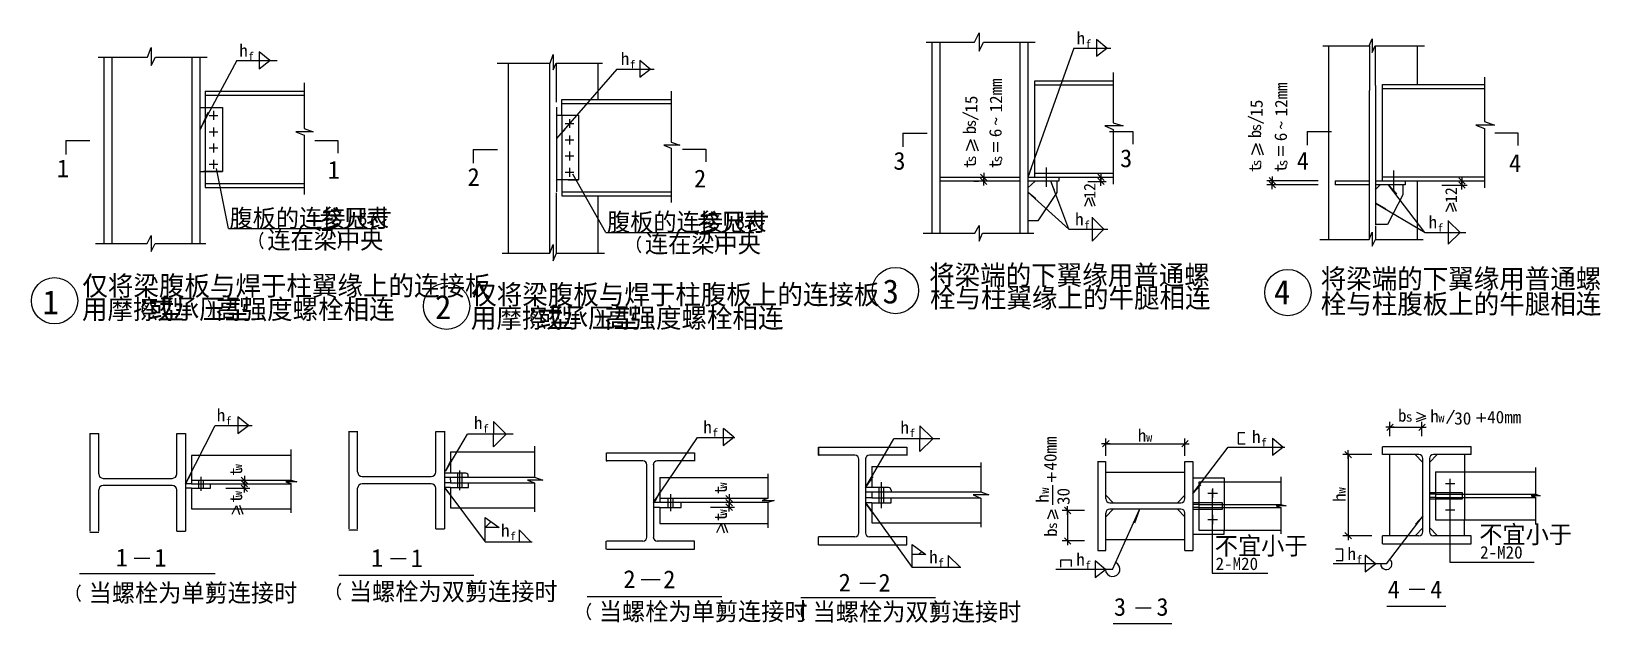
# Model space of a CAD drawing. Header units: metres. Extents: x 2058 to 10856, y 8666 to 11986.
import ezdxf

# ---------------------------------------------------------------- set-up
doc = ezdxf.new("R2010")
doc.units = ezdxf.units.M
for name, color, linetype in [('BOR', 3, 'Continuous'), ('FRAMING', 2, 'Continuous'), ('HIDDEN', 3, 'Continuous'), ('Z', 4, 'Continuous')]:
    doc.layers.add(name, color=color, linetype=linetype)

# ---------------------------------------------------------------- blocks, each defined once
blk = doc.blocks.new('CC')
blk.add_line((-24.24, 0), (24.24, 0))
at = {"layer": 'FRAMING', "color": 6}
blk.add_line((-17.83, -17.83), (17.83, 17.83), dxfattribs=at)

msp = doc.modelspace()

# ---------------------------------------------------------------- hatches: boundary and pattern name
h = msp.add_hatch()
h.set_pattern_fill('ANSI31', scale=25)
h.paths.add_polyline_path([(4602.36, 9260.7), (4602.36, 9204.29), (4679.75, 9204.29)])
h = msp.add_hatch()
h.set_pattern_fill('ANSI31', scale=25)
h.paths.add_polyline_path([(6995.63, 9109.25), (6995.63, 9052.84), (7073.02, 9052.84)])

# ---------------------------------------------------------------- linework, layer by layer
for p, q in [((7345.05, 11925.92), (7371.74, 11976.92)), ((7371.74, 11976.92), (7371.74, 11874.97)), ((2708.06, 11841.52), (2730.16, 11895.01)), ((2730.16, 11895.01), (2730.16, 11794.5)), ((7073.73, 11925.92), (7345.05, 11925.92)), ((7371.74, 11874.97), (7395.95, 11925.92)), ((7395.95, 11925.92), (7685.42, 11925.92)), ((7901.66, 11891.8), (7645.01, 11168.63)), ((7901.66, 11891.8), (8109.94, 11891.8)), ((8029.23, 11940.56), (8029.23, 11846.59)), ((8029.23, 11846.59), (8088.04, 11891.8)), ((8088.04, 11891.73), (8029.45, 11940.45)), ((9297.69, 11905.72), (9559.01, 11905.72)), ((9559.01, 11905.72), (9575.22, 11944.28)), ((9575.22, 11944.28), (9575.22, 11867.91)), ((9575.22, 11867.91), (9591.25, 11905.72)), ((9591.25, 11905.72), (9868.43, 11905.72)), ((2432.15, 11841.52), (2708.06, 11841.52)), ((2730.16, 11794.5), (2753.34, 11841.52)), ((2753.34, 11841.52), (3043.85, 11841.52)), ((3210.26, 11822.06), (3002.47, 11434.98)), ((3210.26, 11822.06), (3435.7, 11822.06)), ((3335.12, 11870.82), (3335.12, 11776.86)), ((3335.12, 11776.86), (3393.93, 11822.06)), ((3393.93, 11822), (3335.34, 11870.71)), ((4670.06, 11807.57), (4965.81, 11807.57)), ((4965.81, 11807.57), (4984.01, 11855.68)), ((4984.01, 11855.68), (4984.01, 11769.62)), ((4984.01, 11769.62), (5000.96, 11807.57)), ((5000.96, 11807.57), (5260.72, 11807.57)), ((5468.4, 11823.61), (5468.4, 11729.64)), ((5527.2, 11774.78), (5468.61, 11823.5)), ((5340.83, 11774.84), (5001.48, 11386.05)), ((5340.83, 11774.84), (5549.11, 11774.84)), ((5468.4, 11729.64), (5527.21, 11774.84)), ((8123.12, 11755.67), (8123.12, 11474.15)), ((10205.3, 11730.17), (10205.3, 11480.1)), ((3586.94, 11697.84), (3586.94, 11442.41)), ((5644.97, 11651.34), (5644.97, 11364.66)), ((3586.94, 11442.41), (3637.19, 11423.25)), ((8075.55, 11456.24), (8123.12, 11435.66)), ((8179.56, 11456.24), (8075.55, 11456.24)), ((8123.12, 11474.15), (8179.56, 11456.24)), ((10155.78, 11460.94), (10205.3, 11441.38)), ((10260.21, 11460.94), (10155.78, 11460.94)), ((10205.3, 11480.1), (10260.21, 11460.94)), ((10205.3, 11441.38), (10205.3, 11109.71)), ((3539.68, 11423.25), (3586.94, 11403.55)), ((3637.19, 11423.25), (3539.68, 11423.25)), ((3586.94, 11403.55), (3586.94, 11072.02)), ((5644.97, 11364.66), (5693.26, 11347.37)), ((7322.72, 11379.35), (7299.66, 11317.07)), ((7322.84, 11379.35), (7345.9, 11317.07)), ((7342.28, 11379.35), (7365.35, 11317.07)), ((7451.52, 11364.09), (7451.52, 11310.17)), ((7475.27, 11364.09), (7475.27, 11310.17)), ((8123.12, 11435.66), (8123.12, 11129.84)), ((8922.01, 11356.94), (8898.94, 11294.67)), ((8922.12, 11356.94), (8945.19, 11294.67)), ((8941.56, 11356.94), (8964.63, 11294.67)), ((5603.08, 11347.37), (5644.97, 11331.19)), ((5693.26, 11347.37), (5603.08, 11347.37)), ((5644.97, 11331.19), (5644.97, 11026.08)), ((9050.81, 11341.68), (9050.81, 11287.76)), ((9074.55, 11341.68), (9074.55, 11287.76)), ((3162.34, 10880.7), (3095.47, 11217.8)), ((5279.04, 10859.1), (5094.15, 11184.89)), ((7342.72, 11168.45), (7367.7, 11168.45)), ((7342.72, 11145.86), (7367.7, 11145.86)), ((7397.7, 11169.45), (7397.7, 11170.45)), ((7397.7, 11168.45), (7397.7, 11145.86)), ((7397.7, 11144.86), (7397.7, 11143.86)), ((7874.85, 10876.26), (7772.67, 11146.69)), ((7980.85, 11168.69), (8084.33, 11168.69)), ((7980.85, 11144.78), (8084.33, 11144.78)), ((8054.33, 11169.17), (8054.33, 11170.17)), ((8054.33, 11168.17), (8054.33, 11144.78)), ((8054.33, 11143.78), (8054.33, 11142.78)), ((9272.39, 11148.08), (8984.61, 11148.08)), ((9272.39, 11126.55), (8984.61, 11126.55)), ((9014.61, 11149.08), (9014.61, 11150.08)), ((9014.61, 11148.08), (9014.61, 11126.55)), ((9014.61, 11125.55), (9014.61, 11124.55)), ((9870.14, 10858.17), (9666.48, 11125.24)), ((9965.27, 11124.03), (10108.36, 11124.03)), ((10078.36, 11148.43), (10078.36, 11149.43)), ((10078.36, 11147.43), (10078.36, 11124.03)), ((10078.36, 11123.03), (10078.36, 11122.03)), ((7645.11, 11083.93), (7874.85, 10876.26)), ((7964.61, 11006.44), (7985.43, 11055.08)), ((7985.43, 11055.08), (8003.65, 11006.43)), ((8001.91, 11056.81), (8020.14, 11008.17)), ((9593.2, 11022.47), (9871.72, 10858.38)), ((9990.69, 10975.56), (10011.51, 11024.2)), ((10011.51, 11024.2), (10029.74, 10975.55)), ((10028, 11025.93), (10046.22, 10977.29)), ((8004.63, 10943.64), (8004.63, 10810.08)), ((8006.34, 10940.71), (8070.87, 10876.26)), ((10001.51, 10925.75), (10001.51, 10792.2)), ((10003.22, 10922.83), (10067.75, 10858.38)), ((2706.56, 10796.4), (2730.15, 10841.88)), ((2730.15, 10841.88), (2730.15, 10751.7)), ((3162.34, 10880.7), (3992.47, 10880.7)), ((5279.04, 10859.1), (6109.17, 10859.1)), ((7058.6, 10854.25), (7348.23, 10854.25)), ((7348.23, 10854.25), (7371.72, 10897.97)), ((7371.72, 10897.97), (7371.72, 10809.55)), ((7371.72, 10809.55), (7390.78, 10854.25)), ((7390.78, 10854.25), (7678.46, 10854.25)), ((7874.85, 10876.26), (8092.23, 10876.26)), ((8004.63, 10810.08), (8070.87, 10876.24)), ((9558.64, 10818.58), (9575.21, 10859.43)), ((9575.21, 10859.43), (9575.21, 10781.66)), ((9871.72, 10858.38), (10100.99, 10858.38)), ((10001.51, 10792.2), (10067.75, 10858.35)), ((2417.02, 10796.4), (2706.56, 10796.4)), ((2730.15, 10751.7), (2752.36, 10796.4)), ((2752.36, 10796.4), (3036.88, 10796.4)), ((4698.14, 10741.72), (4964.51, 10741.72)), ((4964.51, 10741.72), (4983.68, 10791.7)), ((4983.68, 10791.7), (4983.68, 10699.19)), ((4983.68, 10699.19), (5001.58, 10741.72)), ((5001.58, 10741.72), (5270.45, 10741.72)), ((9282.57, 10818.58), (9558.64, 10818.58)), ((9575.21, 10781.66), (9592.98, 10818.58)), ((9592.98, 10818.58), (9861.46, 10818.58)), ((2922.34, 9449.75), (3088.16, 9776.13)), ((3088.16, 9776.13), (3296.44, 9776.13)), ((3215.73, 9824.89), (3215.73, 9730.93)), ((3215.73, 9730.93), (3274.54, 9776.13)), ((3274.53, 9776.07), (3215.95, 9824.78)), ((4648.67, 9799.58), (4648.67, 9727.9)), ((4648.67, 9799.58), (4720.05, 9728.29)), ((7039.93, 9774.1), (7111.31, 9702.82)), ((7039.93, 9774.1), (7039.93, 9702.43)), ((9674.99, 9716), (9674.99, 9796.54)), ((9675.99, 9766.54), (9852.73, 9766.54)), ((9874.86, 9827.95), (9820.17, 9809.74)), ((9875.96, 9815.35), (9821.27, 9797.14)), ((9823, 9851.98), (9874.86, 9827.95)), ((9853.73, 9716), (9853.73, 9796.54)), ((10160.84, 9819.89), (10212.64, 9819.89)), ((10186.77, 9845.73), (10186.77, 9794.66)), ((4380.86, 9522.25), (4502.82, 9727.9)), ((4759.18, 9727.9), (4502.82, 9727.9)), ((4648.67, 9656.78), (4648.67, 9728.46)), ((4648.67, 9656.78), (4720.05, 9728.07)), ((4719.66, 9727.9), (4720.05, 9728.29)), ((5545.5, 9344.18), (5793.07, 9708.9)), ((5793.07, 9708.9), (6001.36, 9708.9)), ((5937.24, 9758.94), (5937.24, 9664.97)), ((5937.24, 9664.97), (5996.05, 9710.17)), ((5996.05, 9710.11), (5937.46, 9758.83)), ((6734.61, 9429.56), (6894.09, 9702.43)), ((7150.45, 9702.43), (6894.09, 9702.43)), ((7039.93, 9631.3), (7039.93, 9702.98)), ((7039.93, 9631.3), (7111.31, 9702.59)), ((7110.93, 9702.43), (7111.31, 9702.82)), ((8081.84, 9606.31), (8081.84, 9703.92)), ((8524.85, 9606.31), (8524.85, 9703.92)), ((9015.48, 9704.5), (9015.48, 9610.53)), ((9074.29, 9655.67), (9015.7, 9704.39)), ((3512.4, 9641.71), (3512.4, 9469.85)), ((4878.51, 9660.52), (4878.51, 9486.64)), ((8082.84, 9673.92), (8523.85, 9673.92)), ((8569.83, 9394.59), (8768.09, 9654.55)), ((8768.09, 9654.55), (9085.46, 9654.55)), ((9015.48, 9610.53), (9074.29, 9655.74)), ((9572.44, 9613.08), (9410.46, 9613.08)), ((9440.46, 9612.08), (9440.46, 9159.71)), ((6187.47, 9506.11), (6187.47, 9367)), ((7381.23, 9568.82), (7381.23, 9404.3)), ((7778.61, 9460.48), (7778.61, 9512.28)), ((10490.25, 9541.21), (10490.25, 9391.07)), ((3148, 9424.38), (3282.56, 9424.38)), ((3252.56, 9493.45), (3252.56, 9444.96)), ((3252.56, 9425.94), (3252.56, 9474.43)), ((3252.56, 9469.21), (3252.56, 9450.19)), ((3252.56, 9450.19), (3252.56, 9424.38)), ((3252.56, 9400.13), (3252.56, 9448.62)), ((3252.56, 9423.38), (3252.56, 9422.38)), ((3484.22, 9460.82), (3512.4, 9450.45)), ((3545.55, 9460.82), (3484.22, 9460.82)), ((3512.4, 9469.85), (3545.55, 9460.82)), ((3512.4, 9450.45), (3512.4, 9286.93)), ((4376.21, 9426.95), (4602.36, 9124.09)), ((4924.84, 9469.35), (4838.64, 9469.35)), ((4838.64, 9469.35), (4878.51, 9455.32)), ((4878.51, 9486.64), (4924.84, 9469.35)), ((4878.51, 9455.32), (4878.51, 9292.88)), ((7752.77, 9486.41), (7803.84, 9486.41)), ((8678.25, 9418.45), (8678.25, 8948.35)), ((9062.41, 9488.96), (9062.41, 9334.28)), ((10011.01, 9463.07), (10011.01, 9010.27)), ((3183.3, 9279.23), (3207.26, 9328.45)), ((3207.26, 9328.45), (3224.9, 9277.97)), ((3224.9, 9329.71), (3242.55, 9279.23)), ((5970.07, 9390.88), (5970.07, 9342.39)), ((5970.07, 9368.71), (5970.07, 9320.22)), ((5970.07, 9347.62), (5970.07, 9321.81)), ((5970.07, 9294.41), (5970.07, 9342.9)), ((6187.47, 9367), (6155.9, 9355.9)), ((6155.9, 9355.9), (6221.69, 9355.9)), ((6221.69, 9355.9), (6187.47, 9344.18)), ((6187.47, 9344.18), (6187.47, 9202.8)), ((6736.1, 9341.34), (6995.63, 8980.51)), ((7338.63, 9387.64), (7381.23, 9369.74)), ((7424.97, 9387.64), (7338.63, 9387.64)), ((7381.23, 9404.3), (7424.97, 9387.64)), ((7381.23, 9369.74), (7381.23, 9207.2)), ((9037.52, 9325.91), (9062.41, 9316.05)), ((9093.42, 9325.91), (9037.52, 9325.91)), ((9062.41, 9334.28), (9093.42, 9325.91)), ((10516.29, 9382.72), (10465.68, 9382.72)), ((10465.68, 9382.72), (10490.25, 9373.88)), ((10490.25, 9391.07), (10516.29, 9382.72)), ((10490.25, 9373.88), (10490.25, 9221.91)), ((5865.51, 9318.13), (6000.07, 9318.13)), ((5970.07, 9320.81), (5970.07, 9319.81)), ((7756.77, 9252.39), (7777.85, 9305.14)), ((7777.85, 9305.14), (7795.41, 9252.39)), ((7795.41, 9305.14), (7812.97, 9252.39)), ((7962.6, 9299.94), (7837.34, 9299.94)), ((7867.34, 9298.94), (7867.34, 9130.54)), ((8119.1, 8968.42), (8271.52, 9304.74)), ((9062.41, 9316.05), (9062.41, 9169.66)), ((9655.5, 9001.11), (9860.17, 9269.51)), ((4792.18, 9192.3), (4792.18, 9124.92)), ((4793.89, 9189.37), (4858.42, 9124.92)), ((5900.81, 9176.66), (5924.76, 9225.88)), ((5924.76, 9225.88), (5942.41, 9175.4)), ((5942.41, 9227.14), (5960.06, 9176.66)), ((9572.44, 9158.71), (9410.46, 9158.71)), ((4601.61, 9124.92), (4865.8, 9124.92)), ((7962.6, 9129.54), (7837.34, 9129.54)), ((9409.78, 9082.55), (9370.21, 9082.55)), ((9409.78, 9020.42), (9409.78, 9082.55)), ((6994.88, 8981.34), (7269.49, 8981.34)), ((7198.59, 9047.5), (7198.59, 8981.34)), ((7198.59, 9047.5), (7264.83, 8981.34)), ((7888.91, 9022), (7826.78, 9022)), ((7826.78, 9022), (7826.78, 8982.43)), ((7888.91, 8985.26), (7888.91, 9022)), ((8021.73, 9018.23), (8021.73, 8924.26)), ((8080.53, 8969.4), (8021.95, 9018.12)), ((9655.5, 9001.11), (9357.05, 9001.11)), ((9373.04, 9020.42), (9409.78, 9020.42)), ((9535.83, 9049.52), (9535.83, 8955.55)), ((9535.83, 8955.55), (9594.64, 9000.76)), ((9594.63, 9000.69), (9536.05, 9049.41)), ((10011.01, 9010.27), (10482.84, 9010.27)), ((8119.1, 8968.42), (7801.73, 8968.42)), ((8021.73, 8924.26), (8080.54, 8969.46)), ((8678.25, 8948.35), (8989.24, 8948.35))]:
    msp.add_line(p, q)
for points in [[(6775.75, 9489.78), (6736.45, 9432.13)], [(6818.53, 9470.66), (6818.53, 9470.66)]]:
    msp.add_lwpolyline(points)
for centre, radius, start, end in [((8120.16, 8970.85), 41, 183.4, 65.56), ((9654.49, 9000.36), 31.69, 178.64, 52.04)]:
    msp.add_arc(centre, radius, start, end)
at = {"layer": 'BOR'}
for centre in [(6901.94, 10532.67), (9102.48, 10521.43), (2187.82, 10475.93), (4385.93, 10445.4)]:
    msp.add_circle(centre, 129.85, dxfattribs=at)
at = {"layer": 'FRAMING'}
for p, q in [((7105.85, 11925.92), (7105.85, 10852.22)), ((7150.85, 11925.92), (7150.85, 10852.22)), ((7599.05, 11925.92), (7599.05, 10852.22)), ((7644.05, 11925.92), (7644.05, 10852.22)), ((9329.81, 11905.72), (9329.81, 10816.54)), ((9827.05, 11905.72), (9827.05, 11688.43)), ((2464.27, 11841.52), (2464.27, 10794.36)), ((2509.27, 11841.52), (2509.27, 10794.36)), ((2957.47, 11841.52), (2957.47, 10794.36)), ((3002.47, 11841.52), (3002.47, 10794.36)), ((4732.79, 10741.72), (4732.79, 11807.57)), ((5234.16, 11809.11), (5234.16, 11604.23)), ((7683.87, 11168.56), (7683.87, 11708.56)), ((7683.87, 11708.56), (8123.12, 11708.56)), ((3032.24, 11650.74), (3586.94, 11650.74)), ((3032.24, 11650.74), (3032.24, 11559.86)), ((3032.24, 11628.24), (3586.94, 11628.24)), ((3032.24, 11628.22), (3055.13, 11628.22)), ((7683.87, 11686.06), (8123.12, 11686.06)), ((9632.58, 11688.43), (10205.3, 11688.43)), ((9632.58, 11148.43), (9632.58, 11688.43)), ((9632.58, 11665.93), (10205.3, 11665.93)), ((3002.47, 11559.87), (3129.81, 11559.87)), ((3002.47, 11559.87), (3128.86, 11559.87)), ((3079.43, 11539.62), (3079.43, 11489.42)), ((3129.81, 11559.87), (3129.81, 11200)), ((5001.48, 11560.93), (5001.48, 11085.77)), ((5032.61, 11516.48), (5032.74, 11604.23)), ((5032.74, 11604.23), (5644.97, 11604.23)), ((5032.74, 11581.69), (5644.01, 11581.69)), ((7278.67, 11532.24), (7366.85, 11492.88)), ((3055.04, 11514.9), (3104.19, 11514.9)), ((3079.43, 11447.62), (3079.43, 11397.42)), ((5001.48, 11516.49), (5125.84, 11516.49)), ((5050.61, 11469.8), (5099.76, 11469.8)), ((5075.01, 11494.52), (5075.01, 11444.32)), ((5125.84, 11516.49), (5125.84, 11152.91)), ((8877.96, 11509.83), (8966.13, 11470.47)), ((2250.98, 11373.87), (2386.52, 11373.87)), ((2250.98, 11373.87), (2250.98, 11296.66)), ((3055.04, 11422.89), (3104.19, 11422.89)), ((3079.43, 11358.06), (3079.43, 11307.86)), ((3646.47, 11373.75), (3776.87, 11373.75)), ((3776.87, 11373.75), (3776.87, 11302.83)), ((5050.61, 11377.79), (5099.76, 11377.79)), ((5075.01, 11402.51), (5075.01, 11352.31)), ((6944.57, 11415.97), (7080.11, 11415.97)), ((6944.57, 11415.97), (6944.57, 11338.75)), ((8102.64, 11425.38), (8233.03, 11425.38)), ((8233.03, 11425.38), (8233.03, 11354.46)), ((9210.67, 11425.11), (9210.67, 11347.9)), ((9210.67, 11425.11), (9346.21, 11425.11)), ((10261.91, 11416.29), (10392.3, 11416.29)), ((10392.3, 11416.29), (10392.3, 11345.37)), ((3055.04, 11333.34), (3104.19, 11333.34)), ((3079.43, 11266.06), (3079.43, 11215.86)), ((4535.21, 11324.3), (4670.75, 11324.3)), ((4535.21, 11324.3), (4535.21, 11247.09)), ((5050.61, 11288.24), (5099.76, 11288.24)), ((5075.01, 11312.96), (5075.01, 11262.76)), ((5708.7, 11325.36), (5839.1, 11325.36)), ((5839.1, 11325.36), (5839.1, 11254.44)), ((3002.47, 11200), (3129.81, 11200)), ((3128.86, 11200), (3023.1, 11200)), ((3032.57, 11200.05), (3032.57, 11110.74)), ((3055.04, 11241.34), (3104.19, 11241.34)), ((5050.61, 11196.24), (5099.76, 11196.24)), ((5075.01, 11220.96), (5075.01, 11170.76)), ((7684.01, 11191.06), (8123.12, 11191.06)), ((7747.34, 11223.35), (7747.34, 11113.83)), ((9694.59, 11205.48), (9694.59, 11093.56)), ((3032.57, 11133.24), (3586.94, 11133.24)), ((3032.57, 11110.82), (3063.96, 11110.82)), ((3032.57, 11110.74), (3586.94, 11110.74)), ((3057.37, 11133.2), (3057.4, 11133.24)), ((5125.84, 11152.91), (5001.48, 11152.91)), ((5032.61, 11152.91), (5032.61, 11064.19)), ((5032.74, 11086.77), (5644.97, 11086.77)), ((5050.33, 11087.27), (5050.36, 11087.3)), ((5068.03, 11152.91), (5125.84, 11152.91)), ((7150.85, 11168.56), (7599.05, 11168.56)), ((7599.05, 11145.82), (7150.85, 11145.82)), ((7644.05, 11168.56), (8123.12, 11168.56)), ((7644.05, 11167.98), (7818.84, 11167.98)), ((7818.84, 11145.82), (7644.05, 11145.82)), ((7685.04, 11145.82), (7644.73, 11107.98)), ((7806.46, 11143.57), (7806.46, 11082.63)), ((7818.84, 11167.98), (7818.84, 11145.82)), ((9511.12, 11148.43), (9558.68, 11148.43)), ((9558.68, 11126.27), (9512.16, 11126.27)), ((9620.53, 11126.27), (9592.66, 11098.41)), ((9592.96, 11148.43), (9760.18, 11148.43)), ((9592.96, 11148.43), (10205.3, 11148.43)), ((9760.18, 11126.27), (9592.96, 11126.27)), ((9632.72, 11170.93), (10205.3, 11170.93)), ((9747.5, 11125.24), (9747.5, 11069.2)), ((9760.18, 11148.43), (9760.18, 11126.27)), ((9827.05, 11148.43), (9827.05, 10816.54)), ((5032.61, 11064.19), (5645.78, 11064.19)), ((5234.16, 11064.19), (5234.16, 10739.87)), ((7806.46, 11082.63), (7700.83, 10923.29)), ((9747.5, 11069.2), (9660.25, 10903.17)), ((7700.83, 10923.29), (7644.05, 10923.29)), ((9660.25, 10903.17), (9592.96, 10903.17)), ((10035.21, 9861.54), (9991.71, 9786.21)), ((2385.28, 9731.76), (2385.28, 9183.59)), ((2385.28, 9731.76), (2435.78, 9731.76)), ((2435.28, 9505.17), (2435.28, 9731.76)), ((2872.76, 9505.17), (2872.76, 9731.76)), ((2872.76, 9731.76), (2922.01, 9731.76)), ((2922.76, 9731.76), (2922.76, 9183.59)), ((3837.23, 9744.5), (3837.23, 9196.32)), ((3837.23, 9742), (3887.74, 9742)), ((3887.23, 9515.99), (3887.23, 9742)), ((4324.71, 9515.99), (4324.71, 9742)), ((4324.71, 9742), (4373.96, 9742)), ((4374.71, 9744.5), (4374.71, 9196.32)), ((2955.78, 9609.75), (3512.4, 9609.75)), ((2955.83, 9608.95), (2955.83, 9449.75)), ((4407.79, 9628.57), (4878.51, 9628.57)), ((4407.79, 9628.57), (4407.79, 9510.06)), ((5281.39, 9623.24), (5281.39, 9578.24)), ((5281.48, 9623.24), (5776.52, 9623.24)), ((5281.48, 9578.24), (5281.48, 9623.24)), ((5776.19, 9623.24), (5776.19, 9577.38)), ((6470.5, 9654.36), (6470.5, 9609.36)), ((6470.5, 9609.36), (6475.45, 9609.65)), ((6675.17, 9609.36), (6470.5, 9609.36)), ((6470.59, 9654.36), (6965.63, 9654.36)), ((6470.59, 9609.36), (6470.59, 9654.36)), ((6734.61, 9595), (6734.61, 9172.28)), ((6965.63, 9609.36), (6756.17, 9609.36)), ((6965.63, 9609.36), (6929.63, 9609.36)), ((6965.29, 9654.36), (6965.29, 9608.5)), ((9633.59, 9658.23), (10129.72, 9658.23)), ((9633.59, 9613.23), (9633.59, 9657.56)), ((9837.32, 9613.23), (9633.59, 9613.23)), ((9673.11, 9612.26), (9673.11, 9158.87)), ((9859.82, 9569.59), (9816.03, 9613.35)), ((9859.82, 9180.7), (9859.82, 9590.73)), ((9895.82, 9569.14), (9940.06, 9613.35)), ((9895.82, 9590.73), (9895.82, 9180.7)), ((10129.72, 9613.23), (9918.32, 9613.23)), ((10093.33, 9613.23), (10093.33, 9518.59)), ((10129.72, 9613.23), (10129.72, 9658.23)), ((4494, 9509.4), (4374.71, 9509.4)), ((4458.89, 9523.5), (4458.89, 9414.37)), ((5281.39, 9578.24), (5286.34, 9578.54)), ((5486.06, 9578.24), (5281.39, 9578.24)), ((5508.56, 9150.77), (5508.56, 9555.74)), ((5545.5, 9563.89), (5545.5, 9148.01)), ((5776.52, 9578.24), (5567.06, 9578.24)), ((5776.52, 9578.24), (5740.52, 9578.24)), ((6697.67, 9175.04), (6697.67, 9586.86)), ((6770.41, 9547.48), (7381.23, 9547.48)), ((6770.41, 9547.48), (6770.41, 9430.22)), ((8035.87, 9574.34), (8080.2, 9574.34)), ((8036.46, 9574.34), (8036.46, 9075.45)), ((8081.46, 9366.08), (8081.46, 9574.34)), ((8081.46, 9514.25), (8525.12, 9514.25)), ((8525.12, 9574.34), (8569.45, 9574.34)), ((8525.12, 9366.08), (8525.12, 9574.34)), ((8570.12, 9574.34), (8570.12, 9075.45)), ((9930.49, 9517.05), (10490.25, 9517.05)), ((9930.49, 9517.05), (9930.49, 9247.05)), ((2435.28, 9183.59), (2435.28, 9415.17)), ((2460.28, 9480.17), (2847.76, 9480.17)), ((2847.76, 9440.17), (2460.28, 9440.17)), ((2872.76, 9183.59), (2872.76, 9415.17)), ((2955.83, 9449.75), (2922.34, 9449.75)), ((2955.83, 9424.65), (2922.34, 9424.65)), ((2955.78, 9469.75), (3512.83, 9469.75)), ((2955.83, 9449.75), (3512.4, 9449.75)), ((2955.83, 9424.65), (3061.25, 9424.65)), ((2955.83, 9424.65), (2955.83, 9309.75)), ((3008.46, 9489), (3008.46, 9410.04)), ((3061.25, 9424.65), (3061.25, 9449.75)), ((3234.72, 9487.04), (3270.39, 9451.37)), ((3270.39, 9432.35), (3234.72, 9468.02)), ((3270.39, 9406.54), (3234.72, 9442.21)), ((3887.23, 9196.32), (3887.23, 9424.83)), ((3912.23, 9490.99), (4299.71, 9490.99)), ((4299.71, 9449.83), (3912.23, 9449.83)), ((4324.71, 9196.32), (4324.71, 9424.83)), ((4374.71, 9486.59), (4878.67, 9486.59)), ((4407.79, 9455.37), (4374.71, 9455.37)), ((4407.79, 9428.99), (4374.71, 9428.99)), ((4406.11, 9486.52), (4408.1, 9455.64)), ((4407.79, 9455.37), (4878.36, 9455.37)), ((4407.79, 9428.99), (4407.79, 9315.7)), ((4407.79, 9428.99), (4509.19, 9428.99)), ((4507.02, 9486.51), (4507.02, 9492.42)), ((4509.19, 9428.99), (4509.19, 9455.37)), ((5581.47, 9484.95), (6188.3, 9484.95)), ((5581.47, 9484.95), (5581.47, 9344.18)), ((6864.26, 9429.56), (6734.61, 9429.56)), ((6821.51, 9458.35), (6821.51, 9312.22)), ((6878.92, 9414.29), (6878.92, 9403.53)), ((8570.12, 9483.07), (8744.39, 9483.07)), ((8603.58, 9460.2), (9062.41, 9460.2)), ((8603.63, 9459.48), (8603.63, 9190.2)), ((8679.81, 9423.5), (8679.81, 9371.65)), ((8744.39, 9483.07), (8744.39, 9460.91)), ((9985.28, 9451.54), (10039.2, 9451.54)), ((10011.25, 9477.47), (10011.25, 9425.62)), ((2955.83, 9361.23), (2955.83, 9310.94)), ((4407.79, 9362.89), (4407.79, 9316.89)), ((5581.47, 9344.18), (5545.5, 9344.18)), ((6187.31, 9366.94), (5581.47, 9366.94)), ((6187.48, 9344.18), (5581.47, 9344.18)), ((5641.25, 9391.75), (5641.32, 9296.09)), ((5701.49, 9316.11), (5701.49, 9344.18)), ((5952.23, 9384.47), (5987.9, 9348.8)), ((5952.23, 9362.3), (5987.9, 9326.63)), ((5987.9, 9300.82), (5952.23, 9336.49)), ((6734.61, 9403.71), (7382.77, 9403.71)), ((6770.41, 9370.02), (6734.61, 9370.02)), ((6770.41, 9342.73), (6734.61, 9342.73)), ((6769.23, 9403.51), (6769.23, 9370.2)), ((6770.41, 9370.02), (7380.57, 9370.02)), ((6770.41, 9342.73), (6877.89, 9342.73)), ((6770.41, 9342.73), (6770.41, 9230.02)), ((6877.89, 9342.73), (6877.89, 9370.02)), ((8081.76, 9385.09), (8123.31, 9343.58)), ((8103.96, 9343.58), (8502.62, 9343.58)), ((8524.82, 9385.09), (8483.26, 9343.58)), ((8603.58, 9334.2), (9062.71, 9334.2)), ((8653.85, 9397.57), (8707.77, 9397.57)), ((9930.49, 9391.05), (10490.33, 9391.05)), ((9930.49, 9373.05), (10490.25, 9373.05)), ((10011.25, 9328.76), (10011.25, 9276.91)), ((2955.78, 9309.75), (3512.4, 9309.75)), ((4407.74, 9315.7), (4878.51, 9315.7)), ((5581.47, 9316.11), (5545.5, 9316.11)), ((5581.47, 9316.11), (5701.49, 9316.11)), ((5581.47, 9316.11), (5581.47, 9227.75)), ((6770.41, 9276.93), (6770.41, 9231.21)), ((8081.46, 9075.45), (8081.46, 9285.08)), ((8081.76, 9265.03), (8123.31, 9306.54)), ((8502.62, 9307.58), (8103.96, 9307.58)), ((8524.82, 9265.03), (8483.26, 9306.54)), ((8525.12, 9075.45), (8525.12, 9285.08)), ((8603.63, 9316.2), (9062.03, 9316.2)), ((8653.85, 9248.86), (8707.77, 9248.86)), ((8679.81, 9274.78), (8679.81, 9222.93)), ((9930.49, 9298.44), (9930.49, 9253.18)), ((9930.49, 9247.05), (10490.25, 9247.05)), ((9985.28, 9302.83), (10039.2, 9302.83)), ((10093.33, 9158.2), (10093.33, 9247.48)), ((2385.28, 9177.9), (2435.78, 9177.9)), ((2872.76, 9183.59), (2922.76, 9183.59)), ((3837.23, 9190.63), (3887.74, 9190.63)), ((4324.71, 9196.32), (4374.71, 9196.32)), ((5581.47, 9227.75), (6188.3, 9227.75)), ((6470.5, 9107.54), (6470.5, 9151.88)), ((6675.17, 9152.54), (6470.59, 9152.54)), ((6965.63, 9152.54), (6756.17, 9152.54)), ((6770.36, 9230.02), (7381.23, 9230.02)), ((6965.29, 9107.54), (6965.29, 9151.88)), ((8570.12, 9167.65), (8744.39, 9167.65)), ((8603.58, 9190.2), (9062.41, 9190.2)), ((8603.63, 9236.53), (8603.63, 9191.27)), ((8744.39, 9167.65), (8744.39, 9189.81)), ((9633.59, 9113.2), (9633.59, 9158.66)), ((9837.32, 9158.2), (9633.59, 9158.2)), ((9859.82, 9203.26), (9815.28, 9158.2)), ((9895.82, 9203.72), (9940.8, 9158.2)), ((10129.72, 9158.2), (9918.32, 9158.2)), ((10129.72, 9113.2), (10129.72, 9158.2)), ((5281.39, 9083.27), (5281.39, 9127.62)), ((5486.06, 9128.27), (5281.48, 9128.27)), ((5281.48, 9083.27), (5776.52, 9083.27)), ((5776.52, 9128.27), (5567.06, 9128.27)), ((5776.19, 9083.27), (5776.19, 9127.62)), ((6470.59, 9107.54), (6965.63, 9107.54)), ((8036.46, 9075.45), (8081.46, 9075.45)), ((8081.46, 9136.47), (8525.12, 9136.47)), ((8525.12, 9075.45), (8570.12, 9075.45)), ((9633.59, 9113.2), (10129.72, 9113.2)), ((2328.48, 8946.1), (3088.54, 8946.1)), ((2332.93, 8946.1), (3088.92, 8946.1)), ((3782.02, 8936.43), (4538.02, 8936.43)), ((5173.18, 8818.02), (5929.17, 8818.02)), ((6371.46, 8811.58), (7127.45, 8811.58)), ((9657.73, 8763.71), (9987.46, 8763.71)), ((8122.89, 8665.74), (8452.62, 8665.74))]:
    msp.add_line(p, q, dxfattribs=at)
for centre, radius, start, end in [((6675.17, 9586.86), 22.5, 0, 90), ((6756.17, 9586.86), 22.5, 90, 180), ((9837.32, 9590.73), 22.5, 0, 90), ((9918.32, 9590.73), 22.5, 90, 180), ((2460.28, 9505.17), 25, 180, 270), ((2847.76, 9505.17), 25, 270, 0), ((3912.23, 9515.99), 25, 180, 270), ((4299.71, 9515.99), 25, 270, 0), ((4491.92, 9494.32), 15.22, 352.82, 82.13), ((5486.06, 9555.74), 22.5, 0, 90), ((5567.06, 9555.74), 22.5, 90, 180), ((2460.28, 9415.17), 25, 90, 180), ((2847.76, 9415.17), 25, 0, 90), ((3912.23, 9424.83), 25, 90, 180), ((4299.71, 9424.83), 25, 0, 90), ((6859.78, 9410.59), 19.49, 10.94, 76.71), ((8103.96, 9366.08), 22.5, 180, 270), ((8502.62, 9366.08), 22.5, 270, 0), ((8103.96, 9285.08), 22.5, 90, 180), ((8502.62, 9285.08), 22.5, 0, 90), ((5486.06, 9150.77), 22.5, 270, 0), ((5567.06, 9150.77), 22.5, 180, 270), ((6675.17, 9175.04), 22.5, 270, 0), ((6756.17, 9175.04), 22.5, 180, 270), ((9837.32, 9180.7), 22.5, 270, 0), ((9918.32, 9180.7), 22.5, 180, 270)]:
    msp.add_arc(centre, radius, start, end, dxfattribs=at)
at = {"layer": 'HIDDEN'}
for p, q in [((9559.54, 11905.72), (9559.54, 11653.85)), ((9591.78, 11905.72), (9591.78, 11682.49)), ((4965.57, 10743.64), (4965.57, 11807.57)), ((5001.57, 11589.07), (5001.57, 11807.57)), ((3032.7, 11559.86), (3032.7, 11199.31)), ((5032.61, 11516.48), (5032.61, 11152.91)), ((9368.5, 11148.43), (9368.5, 11126.27)), ((9368.5, 11148.43), (9511.61, 11148.43)), ((9511.82, 11126.27), (9368.5, 11126.27)), ((5001.57, 10741.71), (5001.57, 11080.92)), ((9558.68, 10926.04), (9558.68, 10818.69)), ((9592.96, 10895.16), (9592.96, 10818.55)), ((4446.17, 9509.4), (4446.17, 9428.89)), ((4471.88, 9509.4), (4471.88, 9428.89)), ((10093.33, 9518.59), (10093.33, 9248.03)), ((2994.25, 9469.54), (2994.25, 9424.62)), ((3021.93, 9469.54), (3021.93, 9424.62)), ((6808.79, 9429.56), (6808.79, 9342.63)), ((6834.5, 9429.56), (6834.5, 9342.63)), ((8744.39, 9460.91), (8744.39, 9190.33)), ((5627.1, 9366.94), (5627.1, 9316.11)), ((5654.78, 9366.94), (5654.78, 9316.11)), ((8570.12, 9344.91), (8733.48, 9344.91)), ((8603.58, 9334.2), (8570.34, 9334.2)), ((8733.48, 9344.42), (8733.48, 9305.44)), ((9895.31, 9400.91), (10080.26, 9400.91)), ((10080.26, 9363.4), (9895.31, 9363.4)), ((9930.49, 9391.05), (9895.47, 9391.05)), ((9930.49, 9373.05), (9895.47, 9373.05)), ((10080.26, 9400.91), (10080.26, 9363.84)), ((8733.48, 9305.44), (8570.12, 9305.44)), ((8603.63, 9316.2), (8570.34, 9316.2))]:
    msp.add_line(p, q, dxfattribs=at)
at = {"layer": 'Z'}
for p, q in [((9558.68, 11653.99), (9558.68, 10926.26)), ((9592.96, 11682.53), (9592.96, 10900.72)), ((8860.46, 9736.13), (8823.72, 9736.13)), ((8823.72, 9736.13), (8823.72, 9674)), ((8823.72, 9674), (8863.29, 9674)), ((7783.84, 9331.74), (7783.84, 9442.18)), ((4602.36, 9260.7), (4679.75, 9204.29)), ((4602.36, 9124.09), (4602.36, 9260.7)), ((4679.75, 9204.29), (4602.36, 9204.29)), ((6995.63, 8980.51), (6995.63, 9109.25)), ((6995.63, 9109.25), (7073.02, 9052.84)), ((2633.55, 9033.55), (2721.26, 9033.55)), ((4070.67, 9031.14), (4158.37, 9031.14)), ((7073.02, 9052.84), (6995.63, 9052.84)), ((5477.62, 8912.36), (5565.32, 8912.36)), ((5494.91, 8912.36), (5582.61, 8912.36)), ((6701.9, 8893.37), (6789.6, 8893.37)), ((9782.41, 8858.07), (9870.12, 8858.07)), ((8247.57, 8754.57), (8335.27, 8754.57))]:
    msp.add_line(p, q, dxfattribs=at)
for points in [[(3046.4, 11531.4), (3003.58, 11435.73)], [(5050.24, 11436.82), (5001.69, 11386.96)], [(7663.17, 11219.12), (7644.08, 11167.17)], [(7793.67, 11094.06), (7773.49, 11145.6)], [(9713.56, 11075.54), (9666.49, 11125.72)], [(7688.81, 11048.05), (7646.32, 11083.5)], [(9652.22, 10990.08), (9593.05, 11022.52)], [(2949.94, 9502.07), (2924.23, 9453.2)], [(4413.4, 9588.45), (4377.38, 9517.81)], [(4416.32, 9374.72), (4375.82, 9427)], [(8614.46, 9443.94), (8569.86, 9394.94)], [(5579.41, 9399.92), (5553.71, 9351.05)], [(6772.42, 9290.63), (6735.91, 9341.52)], [(8243.68, 9231.38), (8270.16, 9303.42)], [(9817.7, 9223.72), (9859.9, 9269.01)]]:
    msp.add_lwpolyline(points, dxfattribs=at)
for centre, start, end in [((3409.26, 10813.25), 138.66, 221.2), ((3724.26, 10817.81), 318.8, 41.34), ((5525.97, 10791.65), 138.66, 221.2), ((5840.97, 10796.22), 318.8, 41.34), ((2748.9, 10431.86), 138.66, 221.2), ((2996.83, 10431.27), 318.8, 41.34), ((4929.09, 10382.84), 138.66, 221.2), ((5177.02, 10382.25), 318.8, 41.34), ((3844.1, 8845.01), 138.66, 221.2), ((4460.72, 8843.55), 318.8, 41.34), ((2384.79, 8837.18), 138.66, 221.2), ((3001.41, 8835.72), 318.8, 41.34), ((5245.33, 8733.17), 138.66, 221.2), ((5861.95, 8731.71), 318.8, 41.34), ((6443.66, 8730.95), 138.66, 221.2), ((7060.28, 8729.49), 318.8, 41.34)]:
    msp.add_arc(centre, 70.64, start, end, dxfattribs=at)

# ---------------------------------------------------------------- block references
for p, rotation in [((7397.7, 11168.45), 270), ((8054.33, 11168.17), 270), ((7397.7, 11145.86), 90), ((8054.33, 11144.78), 90), ((9014.61, 11148.08), 270), ((9014.61, 11126.55), 90), ((10078.36, 11147.43), 270), ((10078.36, 11124.03), 90), ((9674.99, 9766.54), 180), ((8081.84, 9673.92), 180), ((9440.46, 9613.08), 90), ((3252.56, 9450.19), 270), ((7867.34, 9299.94), 90), ((7867.34, 9129.54), 270), ((9440.46, 9158.71), 270)]:
    msp.add_blockref('CC', p, dxfattribs=dict(rotation=rotation))
for p in [(9853.73, 9766.54), (8524.85, 9673.92)]:
    msp.add_blockref('CC', p)

# ---------------------------------------------------------------- texts
for s, height, p in [('12', 65, (8023.72, 11047.18)), ('12', 65, (10049.81, 11023.77)), ('t', 70, (3239.54, 9494.35)), ('w', 50, (3239.54, 9525.59)), ('t', 70, (5957.05, 9391.78)), ('w', 50, (5957.05, 9423.03)), ('w', 50, (9426.13, 9395.5)), ('t', 70, (3239.54, 9343.55)), ('w', 50, (3239.54, 9374.8)), ('h', 70, (9426.13, 9348.06)), ('t', 70, (5957.05, 9240.99)), ('w', 50, (5957.05, 9272.23)), ('s', 55, (7807.74, 9195.87))]:
    msp.add_text(s, height=height, rotation=90).set_placement(p)
for s, height, p in [('57', 70, (3894.21, 10900.22)), ('b', 70, (9719.99, 9798.02)), ('h', 70, (9900.74, 9793.86)), ('s', 55, (9763.65, 9798.02)), ('h', 70, (8260.75, 9685.46)), ('w', 50, (8307.98, 9685.46))]:
    msp.add_text(s, height=height).set_placement(p)
at = {"layer": 'FRAMING'}
for s, p in [('3', (6829.94, 10460.85)), ('4', (9024.3, 10456.55)), ('1', (2119.9, 10399.98)), ('2', (4320.86, 10373.33))]:
    msp.add_text(s, height=135, dxfattribs=at).set_placement(p)
at = {"layer": 'Z'}
for s, height, p in [('h', 70, (7917.53, 11912.8)), ('h', 70, (3223.12, 11843.63)), ('f', 45, (7968.85, 11893.39)), ('f', 45, (3274.45, 11824.22)), ('h', 70, (5362.25, 11798.12)), ('f', 45, (5413.58, 11778.71)), ('1', 100, (2201.08, 11168.44)), ('3', 100, (6890.82, 11210.31)), ('3', 100, (8161.7, 11224.68)), ('4', 100, (9152.37, 11210.25)), ('4', 100, (10341.96, 11197.14)), ('1', 100, (3719.16, 11159.69)), ('2', 100, (4503.55, 11120.03)), ('2', 100, (5773.16, 11111.24)), ('腹板的连接尺寸', 100, (3168.51, 10888.63)), ('参见表', 100, (3673.11, 10889.09)), ('腹板的连接尺寸', 100, (5285.21, 10867.03)), ('参见表', 100, (5789.81, 10867.49)), ('57', 70, (6010.91, 10878.62)), ('h', 70, (7909.33, 10897.97)), ('f', 45, (7960.66, 10878.56)), ('h', 70, (9890.99, 10881.65)), ('f', 45, (9942.32, 10862.24)), ('连在梁中央', 100, (3381.06, 10767.35)), ('连在梁中央', 100, (5497.77, 10745.75)), ('将梁端的下翼缘用普通螺', 110, (7091.49, 10564.75)), ('将梁端的下翼缘用普通螺', 110, (9286.56, 10544.01)), ('仅将梁腹板与焊于柱翼缘上的连接板', 110, (2344.1, 10504.71)), ('仅将梁腹板与焊于柱腹板上的连接板', 110, (4524.28, 10455.69)), ('栓与柱翼缘上的牛腿相连', 110, (7095.89, 10437.2)), ('用摩擦型', 110, (2341.8, 10373.57)), ('或承压型', 110, (2713.03, 10373.57)), ('高强度螺栓相连', 110, (3093.46, 10373.56)), ('栓与柱腹板上的牛腿相连', 110, (9286.56, 10403.34)), ('用摩擦型', 110, (4521.98, 10324.55)), ('或承压型', 110, (4893.21, 10324.55)), ('高强度螺栓相连', 110, (5273.65, 10324.55)), ('h', 70, (3097.12, 9799.75)), ('40mm', 70, (10220.06, 9788.68)), ('f', 45, (3148.45, 9780.34)), ('h', 70, (4539.05, 9755.94)), ('f', 45, (4590.38, 9736.54)), ('h', 70, (5824.85, 9732.98)), ('h', 70, (6930.32, 9730.47)), ('w', 50, (9946.04, 9794.22)), ('30', 70, (10035.43, 9781.24)), ('f', 45, (5876.18, 9713.57)), ('f', 45, (6981.64, 9711.06)), ('h', 70, (8901.58, 9678.94)), ('f', 45, (8952.91, 9659.54)), ('h', 70, (4691.03, 9153)), ('f', 45, (4742.36, 9133.59)), ('不宜小于', 100, (8692.63, 9052.02)), ('不宜小于', 100, (10175.79, 9116.03)), ('1', 100, (2531.35, 8986.58)), ('1', 100, (2747.15, 8985.24)), ('1', 100, (3962.32, 8984.18)), ('1', 100, (4185.51, 8983.03)), ('h', 70, (7091.32, 9004.47)), ('h', 70, (7915.81, 8990.63)), ('h', 70, (9436.53, 9022.3)), ('2-M20', 70, (10180.43, 9030.44)), ('f', 45, (7142.65, 8985.06)), ('f', 45, (7967.14, 8971.22)), ('2-M20', 70, (8697.27, 8966.43)), ('f', 45, (9487.86, 9002.89)), ('当螺栓为单剪连接时', 100, (2379.08, 8787.98)), ('当螺栓为双剪连接时', 100, (3838.39, 8795.82)), ('2', 100, (5377.25, 8865.39)), ('2', 100, (5600.58, 8864.05)), ('2', 100, (6584.24, 8846.4)), ('2', 100, (6807.43, 8845.25)), ('4', 100, (9662.05, 8807.75)), ('4', 100, (9900.27, 8807.73)), ('当螺栓为单剪连接时', 100, (5239.62, 8683.97)), ('3', 100, (8127.2, 8709.79)), ('3', 100, (8365.43, 8709.77)), ('当螺栓为双剪连接时', 100, (6437.95, 8681.75))]:
    msp.add_text(s, height=height, dxfattribs=at).set_placement(p)
for s, height, p in [('12mm', 70, (7500.58, 11531.72)), ('15', 70, (7362.06, 11530.5)), ('12mm', 70, (9099.86, 11509.31)), ('15', 70, (8961.34, 11508.09)), ('b', 70, (7353.24, 11409.33)), ('s', 60, (7352.85, 11449)), ('~', 70, (7500.58, 11458.39)), ('s', 60, (8952.13, 11426.6)), ('~', 70, (9099.86, 11435.99)), ('6', 70, (7497.79, 11392.72)), ('b', 70, (8952.52, 11386.92)), ('6', 70, (9097.07, 11370.31)), ('t', 70, (7353.29, 11219.44)), ('s', 55, (7353.8, 11251.52)), ('t', 70, (7495.87, 11218.69)), ('s', 55, (7500.69, 11251.31)), ('s', 55, (8953.09, 11229.11)), ('s', 55, (9099.98, 11228.9)), ('t', 70, (8952.57, 11197.03)), ('t', 70, (9095.15, 11196.29)), ('40mm', 70, (7805.45, 9524.06)), ('w', 50, (7762.33, 9394.39)), ('30', 70, (7878.78, 9331.09)), ('h', 70, (7761, 9343.36)), ('b', 70, (7807.74, 9152.21))]:
    msp.add_text(s, height=height, rotation=90, dxfattribs=at).set_placement(p)

doc.saveas('drawing.dxf')
